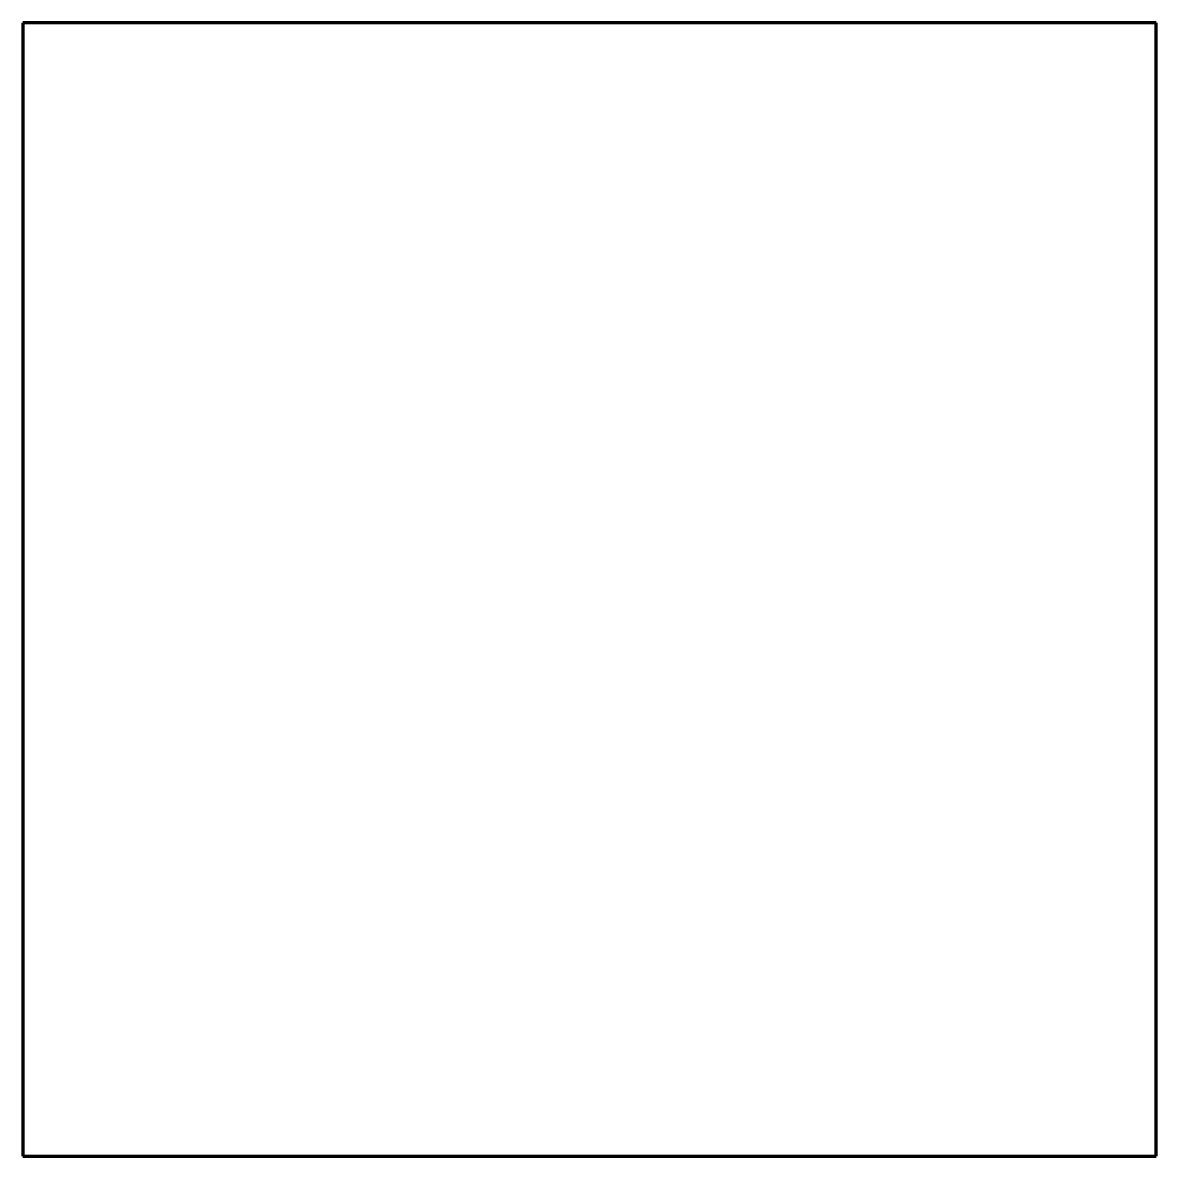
# Model space of a CAD drawing. Header units: millimetres. Extents: x 0 to 10, y 0 to 10.
import ezdxf

# ---------------------------------------------------------------- set-up
doc = ezdxf.new("R2010")
doc.units = ezdxf.units.MM
doc.layers.get('0').update_dxf_attribs({"color": 253, "lineweight": 70, "true_color": 0x8faf8f})

msp = doc.modelspace()

# ---------------------------------------------------------------- linework, layer by layer
for p, q in [((10, 10), (0, 10)), ((0, 10), (0, 0)), ((10, 0), (10, 10)), ((0, 0), (10, 0))]:
    msp.add_line(p, q)

doc.saveas('drawing.dxf')
